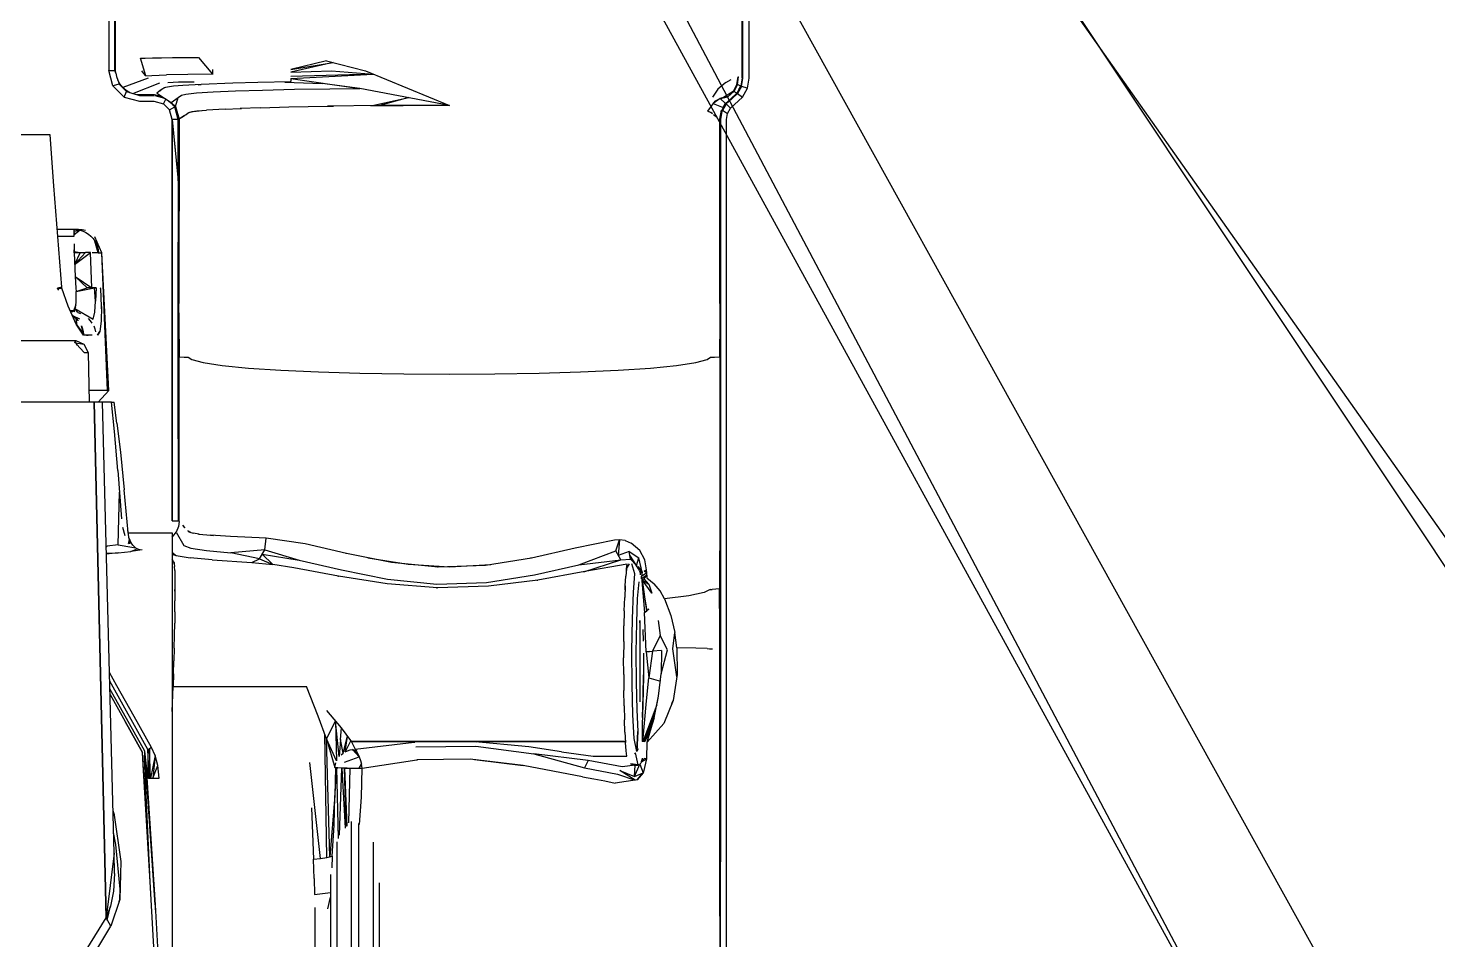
# Model space of a CAD drawing. Header units: millimetres. Extents: x -57554 to 16546, y 2142 to 98430.
# Drawn here: x -16483.4 to -16140.3, y 76619.6 to 76841.4 of the extents above; entities that cross this region are included whole.
import ezdxf

# ---------------------------------------------------------------- set-up
doc = ezdxf.new("R2010")
doc.units = ezdxf.units.MM
doc.layers.add('S-Z2-A_TEXTUAL_ANNOTATION', color=7, linetype='Continuous')

msp = doc.modelspace()

# ---------------------------------------------------------------- linework, layer by layer
at = {"color": 2, "linetype": 'Continuous'}
for p, q in [((-16463.79, 76878.4), (-16463.79, 76831.11)), ((-16462.28, 76831.11), (-16462.28, 76878.4)), ((-16462.11, 76831.2), (-16462.11, 76878.4)), ((-16309.63, 76829.26), (-16309.63, 76878.4)), ((-16309.46, 76829.2), (-16309.46, 76878.4)), ((-16307.95, 76829.2), (-16307.95, 76878.4)), ((-16456.03, 76834.04), (-16454.9, 76834.1)), ((-16454.77, 76829.75), (-16456.03, 76834.04)), ((-16454.9, 76834.1), (-16453.18, 76834.15)), ((-16453.18, 76834.15), (-16450.94, 76834.2)), ((-16450.94, 76834.2), (-16448.26, 76834.23)), ((-16448.26, 76834.23), (-16445.22, 76834.26)), ((-16445.22, 76834.26), (-16441.95, 76834.28)), ((-16441.95, 76834.28), (-16438.55, 76830.15)), ((-16410.81, 76833.44), (-16419.44, 76831.33)), ((-16409.18, 76833.02), (-16419.44, 76830.68)), ((-16419.44, 76831.33), (-16409.18, 76833.02)), ((-16410.81, 76833.44), (-16401.29, 76830.98)), ((-16462.79, 76827.36), (-16463.79, 76831.11)), ((-16463.79, 76831.11), (-16462.28, 76831.11)), ((-16462.06, 76830.4), (-16462.28, 76831.11)), ((-16462.05, 76830.41), (-16462.11, 76831.2)), ((-16462.05, 76830.41), (-16461.89, 76829.62)), ((-16461.89, 76829.62), (-16461.59, 76828.76)), ((-16461.09, 76827.86), (-16461.59, 76828.76)), ((-16461.5, 76828.6), (-16461.23, 76827.76)), ((-16461.19, 76828.02), (-16461.48, 76828.56)), ((-16454.18, 76829.23), (-16460.34, 76826.95)), ((-16455.29, 76830.34), (-16455.72, 76830.99)), ((-16454.77, 76829.75), (-16455.29, 76830.34)), ((-16454.77, 76829.75), (-16453.3, 76829.9)), ((-16453.3, 76829.9), (-16449.73, 76830.03)), ((-16444.57, 76830.12), (-16449.73, 76830.03)), ((-16443, 76828.26), (-16446.81, 76828.2)), ((-16438.55, 76830.15), (-16444.57, 76830.12)), ((-16438.55, 76831.33), (-16438.55, 76830.68)), ((-16438.55, 76830.15), (-16438.55, 76830.68)), ((-16438.55, 76830.68), (-16438.55, 76830.1)), ((-16438.55, 76830.1), (-16438.55, 76830.15)), ((-16419.44, 76828.29), (-16427.53, 76828.12)), ((-16420.94, 76828.25), (-16411.83, 76827.92)), ((-16419.44, 76830.68), (-16409.61, 76830.96)), ((-16419.44, 76829.14), (-16399.43, 76830.21)), ((-16399.43, 76830.21), (-16419.44, 76829.58)), ((-16419.44, 76829.14), (-16402.67, 76826.73)), ((-16419.44, 76829.14), (-16419.44, 76828.79)), ((-16419.44, 76828.79), (-16419.44, 76828.52)), ((-16419.44, 76828.36), (-16419.44, 76828.52)), ((-16409.61, 76830.96), (-16399.43, 76830.21)), ((-16401.29, 76830.98), (-16380.87, 76822.59)), ((-16313.59, 76828.18), (-16312.28, 76828.9)), ((-16310.94, 76827.65), (-16310.57, 76829.55)), ((-16310.65, 76829.54), (-16310.94, 76827.65)), ((-16310.78, 76827.66), (-16310.52, 76829.56)), ((-16310.61, 76829.38), (-16310.52, 76829.56)), ((-16310.57, 76829.55), (-16310.52, 76829.56)), ((-16309.63, 76829.26), (-16309.98, 76827.26)), ((-16309.86, 76827.11), (-16309.46, 76829.2)), ((-16309.82, 76827.19), (-16309.46, 76829.2)), ((-16308.36, 76826.76), (-16307.95, 76829.2)), ((-16461.23, 76827.76), (-16462.79, 76827.36)), ((-16462.79, 76827.36), (-16460.04, 76824.62)), ((-16460.43, 76826.97), (-16461.26, 76827.85)), ((-16459.45, 76826), (-16461.23, 76827.76)), ((-16460.35, 76826.96), (-16461.09, 76827.86)), ((-16460.34, 76826.95), (-16459.29, 76826.12)), ((-16460.04, 76824.62), (-16459.45, 76826)), ((-16459.54, 76826.1), (-16458.81, 76825.86)), ((-16459.45, 76826), (-16458.65, 76825.76)), ((-16459.29, 76826.12), (-16458.64, 76825.76)), ((-16458.64, 76825.76), (-16457.89, 76825.47)), ((-16457.89, 76825.47), (-16451.32, 76828.04)), ((-16457.89, 76825.47), (-16457.05, 76825.27)), ((-16457.07, 76825.26), (-16456.29, 76825.02)), ((-16457.05, 76825.27), (-16456.29, 76825.02)), ((-16457.05, 76825.27), (-16456.12, 76825.2)), ((-16456.29, 76825.02), (-16452.82, 76825.02)), ((-16456.12, 76825.2), (-16452.7, 76825.2)), ((-16452.82, 76825.02), (-16452.74, 76825.03)), ((-16452.7, 76825.2), (-16450.72, 76824.69)), ((-16452.58, 76825.02), (-16450.24, 76824.37)), ((-16451.68, 76825.9), (-16452.12, 76825.59)), ((-16452.12, 76825.59), (-16448.59, 76823.3)), ((-16451.32, 76826.15), (-16451.68, 76825.9)), ((-16451.04, 76826.35), (-16451.32, 76826.15)), ((-16451.32, 76826.15), (-16451.12, 76826.29)), ((-16451.12, 76826.29), (-16451.04, 76826.35)), ((-16450.64, 76826.62), (-16451.04, 76826.35)), ((-16450.39, 76826.79), (-16450.64, 76826.62)), ((-16449.94, 76826.97), (-16450.39, 76826.79)), ((-16450.29, 76826.83), (-16450.39, 76826.79)), ((-16449.94, 76826.97), (-16450.29, 76826.83)), ((-16448.07, 76827.24), (-16449.94, 76826.97)), ((-16448.98, 76827.11), (-16449.94, 76826.97)), ((-16446.81, 76828.2), (-16449.45, 76828.1)), ((-16448.07, 76827.24), (-16448.98, 76827.11)), ((-16445.72, 76827.43), (-16448.07, 76827.24)), ((-16446.88, 76824.53), (-16446.1, 76825.07)), ((-16446.1, 76825.07), (-16445.02, 76825.35)), ((-16441.33, 76827.67), (-16445.72, 76827.43)), ((-16445.02, 76825.35), (-16442.43, 76825.62)), ((-16442.43, 76825.62), (-16438.38, 76825.88)), ((-16441.99, 76827.63), (-16441.33, 76827.67)), ((-16433.56, 76827.96), (-16441.33, 76827.67)), ((-16438.38, 76825.88), (-16432.97, 76826.11)), ((-16427.53, 76828.12), (-16433.56, 76827.96)), ((-16432.97, 76826.11), (-16426.33, 76826.32)), ((-16426.33, 76826.32), (-16418.61, 76826.5)), ((-16418.61, 76826.5), (-16409.99, 76826.64)), ((-16402.67, 76826.73), (-16411.83, 76827.92)), ((-16409.99, 76826.64), (-16402.67, 76826.73)), ((-16380.87, 76822.59), (-16402.67, 76826.73)), ((-16315.54, 76826.52), (-16316.82, 76824.58)), ((-16313.59, 76828.18), (-16315.54, 76826.52)), ((-16314.4, 76827.47), (-16314.29, 76827.58)), ((-16311.8, 76825.96), (-16314.18, 76824.47)), ((-16313.12, 76824.63), (-16311.8, 76825.96)), ((-16313.09, 76824.63), (-16311.68, 76825.95)), ((-16312.34, 76824.25), (-16310.91, 76825.56)), ((-16312.34, 76824.25), (-16311.06, 76825.38)), ((-16312.17, 76824.15), (-16310.75, 76825.48)), ((-16310.94, 76827.65), (-16311.8, 76825.96)), ((-16310.78, 76827.66), (-16311.68, 76825.95)), ((-16310.91, 76825.56), (-16311.68, 76825.95)), ((-16311.06, 76825.38), (-16311, 76825.48)), ((-16309.98, 76827.26), (-16310.91, 76825.56)), ((-16310.84, 76825.4), (-16310.26, 76826.38)), ((-16309.98, 76827.26), (-16310.78, 76827.66)), ((-16309.82, 76827.19), (-16310.75, 76825.48)), ((-16310.75, 76825.48), (-16309.54, 76824.58)), ((-16310.42, 76826.45), (-16310.04, 76827.1)), ((-16310.04, 76827.1), (-16310.02, 76827.18)), ((-16308.36, 76826.76), (-16309.82, 76827.19)), ((-16309.54, 76824.58), (-16308.36, 76826.76)), ((-16460.04, 76824.62), (-16456.29, 76823.61)), ((-16456.29, 76823.61), (-16452.82, 76823.61)), ((-16452.82, 76823.61), (-16450.44, 76822.93)), ((-16450.44, 76822.93), (-16449.86, 76824.13)), ((-16449.01, 76821.5), (-16450.44, 76822.93)), ((-16449.29, 76823.76), (-16448.72, 76823.21)), ((-16449.01, 76821.5), (-16447.71, 76822.22)), ((-16448.32, 76819.12), (-16449.01, 76821.5)), ((-16447.71, 76822.22), (-16448.72, 76823.21)), ((-16448.59, 76823.3), (-16446.88, 76824.53)), ((-16448.14, 76822.64), (-16448.59, 76823.3)), ((-16448.59, 76823.3), (-16447.56, 76822.31)), ((-16446.87, 76819.12), (-16447.71, 76822.22)), ((-16447.65, 76822.11), (-16447.7, 76822.16)), ((-16446.87, 76819.12), (-16447.65, 76822.11)), ((-16447.31, 76821.43), (-16447.57, 76821.8)), ((-16447.56, 76822.31), (-16446.88, 76824.53)), ((-16447.56, 76822.31), (-16446.69, 76819.21)), ((-16442.34, 76821.23), (-16440, 76821.44)), ((-16435.42, 76821.7), (-16440, 76821.44)), ((-16435.42, 76821.7), (-16431.84, 76821.86)), ((-16426.87, 76822.03), (-16431.84, 76821.86)), ((-16431.84, 76821.86), (-16431.49, 76821.87)), ((-16426.87, 76822.03), (-16419.99, 76822.21)), ((-16419.99, 76822.21), (-16410.57, 76822.38)), ((-16397.82, 76822.53), (-16410.57, 76822.38)), ((-16410.57, 76822.37), (-16409.1, 76822.39)), ((-16400.04, 76822.5), (-16390.74, 76824.47)), ((-16400.01, 76822.49), (-16392.1, 76822.55)), ((-16390.74, 76824.47), (-16397.82, 76822.53)), ((-16380.87, 76822.59), (-16397.82, 76822.53)), ((-16316.24, 76823.61), (-16318.03, 76821.16)), ((-16315, 76824.24), (-16316.68, 76823.01)), ((-16316.68, 76823.01), (-16314.24, 76822.09)), ((-16316.24, 76823.61), (-16315, 76824.24)), ((-16316.24, 76823.61), (-16315.52, 76823.98)), ((-16315.52, 76823.98), (-16315, 76824.24)), ((-16315.04, 76819.23), (-16314.62, 76821.45)), ((-16315, 76824.24), (-16313.15, 76824.63)), ((-16314.18, 76824.47), (-16315, 76824.24)), ((-16313.68, 76823.04), (-16315, 76824.24)), ((-16314.86, 76819.14), (-16314.43, 76821.45)), ((-16314.23, 76822.09), (-16314.66, 76821.26)), ((-16313.51, 76822.98), (-16314.43, 76821.45)), ((-16314.43, 76821.45), (-16313.17, 76820.61)), ((-16314.24, 76822.09), (-16313.68, 76823.04)), ((-16313.34, 76823.32), (-16314.23, 76822.09)), ((-16313.15, 76824.63), (-16314.18, 76824.47)), ((-16313.88, 76822.36), (-16313.63, 76822.83)), ((-16313.74, 76822.94), (-16312.34, 76824.25)), ((-16313.68, 76823.04), (-16312.34, 76824.25)), ((-16313.63, 76822.83), (-16313.56, 76822.89)), ((-16313.51, 76822.98), (-16312.17, 76824.15)), ((-16312.46, 76821.91), (-16313.51, 76822.98)), ((-16313.17, 76820.61), (-16312.46, 76821.91)), ((-16313.09, 76824.63), (-16313.05, 76824.7)), ((-16312.46, 76821.91), (-16309.54, 76824.58)), ((-16448.32, 76721.53), (-16448.33, 76819.12)), ((-16448.33, 76819.12), (-16446.88, 76804.21)), ((-16446.87, 76819.12), (-16448.33, 76819.12)), ((-16448.33, 76819.11), (-16446.88, 76804.21)), ((-16448.33, 76819.1), (-16448.32, 76721.53)), ((-16446.88, 76804.21), (-16446.87, 76819.12)), ((-16446.88, 76804.21), (-16446.88, 76819.12)), ((-16446.69, 76819.21), (-16446.7, 76774.39)), ((-16446.08, 76819.63), (-16446.69, 76819.21)), ((-16446.08, 76819.63), (-16445.42, 76820.09)), ((-16445.61, 76819.96), (-16446.08, 76819.63)), ((-16445.61, 76819.96), (-16445.24, 76820.21)), ((-16445.42, 76820.09), (-16445.61, 76819.96)), ((-16445.42, 76820.09), (-16445.24, 76820.21)), ((-16445.24, 76820.21), (-16444.96, 76820.41)), ((-16445.24, 76820.21), (-16445.13, 76820.29)), ((-16445.13, 76820.29), (-16444.96, 76820.41)), ((-16444.96, 76820.41), (-16444.74, 76820.56)), ((-16444.96, 76820.41), (-16444.78, 76820.53)), ((-16444.78, 76820.53), (-16444.74, 76820.56)), ((-16444.74, 76820.56), (-16444.58, 76820.67)), ((-16444.58, 76820.67), (-16444.33, 76820.83)), ((-16444.58, 76820.67), (-16444.46, 76820.75)), ((-16444.46, 76820.75), (-16444.3, 76820.85)), ((-16444.3, 76820.85), (-16443.5, 76821.07)), ((-16444.3, 76820.85), (-16443.67, 76821.03)), ((-16443.67, 76821.03), (-16443.5, 76821.07)), ((-16443.5, 76821.07), (-16442.34, 76821.23)), ((-16443.5, 76821.07), (-16443.23, 76821.11)), ((-16443.23, 76821.1), (-16441.08, 76821.34)), ((-16443.23, 76821.11), (-16442.34, 76821.23)), ((-16318.03, 76821.16), (-16317.3, 76820.94)), ((-16318, 76821.15), (-16317.3, 76820.94)), ((-16317.3, 76820.94), (-16316.88, 76820.61)), ((-16317.27, 76820.92), (-16316.96, 76820.67)), ((-16316.96, 76820.67), (-16316.88, 76820.61)), ((-16316.57, 76820.37), (-16316.32, 76820.18)), ((-16316.57, 76820.37), (-16316.18, 76820.08)), ((-16316.32, 76820.18), (-16316.18, 76820.08)), ((-16316.18, 76820.08), (-16315.68, 76819.7)), ((-16315.04, 76774.39), (-16315.04, 76819.23)), ((-16314.56, 76821.09), (-16314.86, 76819.14)), ((-16314.86, 76819.14), (-16314.86, 76804.22)), ((-16314.56, 76821.09), (-16314.46, 76821.28)), ((-16314.5, 76821.07), (-16314.56, 76821.09)), ((-16313.41, 76819.14), (-16313.17, 76820.61)), ((-16313.41, 76534.92), (-16313.41, 76819.14)), ((-16478.07, 76815.4), (-16834.67, 76815.4)), ((-16477.12, 76803.02), (-16478.07, 76815.4)), ((-16476.17, 76790.67), (-16477.12, 76803.02)), ((-16446.88, 76804.21), (-16446.88, 76789.3)), ((-16314.86, 76804.22), (-16314.86, 76789.31)), ((-16471.47, 76792.4), (-16476.3, 76792.4)), ((-16476.18, 76790.75), (-16472.23, 76790.75)), ((-16475.23, 76778.33), (-16476.17, 76790.67)), ((-16472.23, 76792.4), (-16471.48, 76792.35)), ((-16471.13, 76792.37), (-16472.23, 76792.4)), ((-16472.23, 76791.97), (-16470.74, 76792.21)), ((-16470.74, 76792.21), (-16472.23, 76791.11)), ((-16472.23, 76791.97), (-16472.23, 76792.21)), ((-16472.23, 76791.65), (-16472.23, 76791.97)), ((-16472.23, 76791.65), (-16472.23, 76791.24)), ((-16472.23, 76791.24), (-16472.23, 76791.65)), ((-16472.23, 76790.75), (-16472.23, 76791.24)), ((-16472.23, 76791.11), (-16472.23, 76791.24)), ((-16472.23, 76790.75), (-16472.23, 76791.11)), ((-16471.91, 76792.4), (-16471.13, 76792.37)), ((-16471.48, 76792.35), (-16470.74, 76792.21)), ((-16471.13, 76792.37), (-16470.02, 76791.97)), ((-16470.48, 76792.31), (-16471.13, 76792.37)), ((-16470.23, 76792.29), (-16471.13, 76792.37)), ((-16470.74, 76792.21), (-16470.02, 76791.97)), ((-16470.23, 76792.29), (-16470.48, 76792.31)), ((-16469.49, 76792.11), (-16470.23, 76792.29)), ((-16470.02, 76791.97), (-16469.34, 76791.65)), ((-16469.34, 76791.65), (-16468.7, 76791.24)), ((-16468.7, 76791.24), (-16468.12, 76790.75)), ((-16467.61, 76790.2), (-16468.12, 76790.75)), ((-16468.12, 76790.75), (-16468.02, 76790.64)), ((-16468.02, 76790.64), (-16467.61, 76790.2)), ((-16465.44, 76786.71), (-16467.2, 76790.64)), ((-16472.23, 76788.91), (-16472.23, 76788.2)), ((-16472.23, 76788.2), (-16472.23, 76787.47)), ((-16472.23, 76786.71), (-16472.23, 76787.47)), ((-16472.23, 76787.47), (-16472.23, 76787.02)), ((-16467.61, 76790.2), (-16467.17, 76789.58)), ((-16466.39, 76786.75), (-16467.17, 76789.58)), ((-16467.17, 76789.58), (-16466.81, 76788.91)), ((-16466.81, 76788.91), (-16466.39, 76786.75)), ((-16466.81, 76788.91), (-16466.54, 76788.2)), ((-16466.54, 76788.2), (-16466.36, 76787.47)), ((-16466.36, 76787.47), (-16466.27, 76786.71)), ((-16446.87, 76770.03), (-16446.88, 76789.3)), ((-16314.86, 76789.31), (-16314.86, 76774.39)), ((-16472.23, 76786.71), (-16472.23, 76787.02)), ((-16472.23, 76787.02), (-16470.78, 76786.77)), ((-16472.23, 76786.71), (-16470.78, 76786.77)), ((-16472.23, 76786.71), (-16471.96, 76780.96)), ((-16472.1, 76783.84), (-16468.21, 76786.82)), ((-16472.1, 76783.84), (-16469.41, 76786.81)), ((-16470.78, 76786.77), (-16472.1, 76783.84)), ((-16470.78, 76786.77), (-16469.41, 76786.81)), ((-16468.21, 76786.82), (-16469.41, 76786.81)), ((-16467.92, 76778.18), (-16468.21, 76786.82)), ((-16467.84, 76786.82), (-16467.7, 76786.82)), ((-16467.7, 76786.82), (-16467.26, 76786.81)), ((-16467.26, 76786.81), (-16466.89, 76786.79)), ((-16466.89, 76786.79), (-16466.59, 76786.77)), ((-16466.59, 76786.77), (-16466.39, 76786.75)), ((-16466.39, 76786.75), (-16466.27, 76786.71)), ((-16466.27, 76786.71), (-16465.47, 76786.71)), ((-16466.26, 76786.71), (-16465.44, 76786.71)), ((-16464.13, 76753.19), (-16465.44, 76786.71)), ((-16463.78, 76753.19), (-16465.44, 76786.71)), ((-16469.01, 76778.18), (-16471.96, 76780.96)), ((-16471.96, 76780.96), (-16471.82, 76778.08)), ((-16471.96, 76780.96), (-16467.92, 76778.18)), ((-16475.23, 76778.33), (-16476.23, 76778.08)), ((-16476.15, 76777.86), (-16476.23, 76778.08)), ((-16476.23, 76778.08), (-16475.21, 76778.08)), ((-16475.91, 76777.66), (-16476.23, 76778.08)), ((-16475.21, 76778.08), (-16475.23, 76778.33)), ((-16473.66, 76773.75), (-16475.21, 76778.08)), ((-16471.82, 76778.08), (-16471.76, 76777.33)), ((-16471.76, 76777.33), (-16469.01, 76778.18)), ((-16471.76, 76777.33), (-16467.25, 76778.18)), ((-16471.72, 76776.6), (-16471.76, 76777.33)), ((-16466.85, 76778.18), (-16469.01, 76778.18)), ((-16467.25, 76778.18), (-16466.85, 76778.18)), ((-16467.05, 76774.94), (-16467.25, 76778.18)), ((-16466.85, 76778.18), (-16467.05, 76774.94)), ((-16465.7, 76778), (-16465.86, 76778.08)), ((-16465.86, 76778.08), (-16465.8, 76778.05)), ((-16465.8, 76778.05), (-16465.7, 76778)), ((-16465.57, 76773.68), (-16465.7, 76778)), ((-16471.75, 76769.36), (-16473.66, 76773.75)), ((-16471.81, 76774.05), (-16472.36, 76772.6)), ((-16471.9, 76773.6), (-16472.02, 76773.18)), ((-16471.9, 76773.6), (-16471.81, 76774.05)), ((-16471.9, 76773.6), (-16471.82, 76774.02)), ((-16471.82, 76774.02), (-16471.81, 76774.08)), ((-16471.81, 76774.08), (-16471.75, 76774.64)), ((-16471.75, 76774.64), (-16471.7, 76775.91)), ((-16471.75, 76774.64), (-16471.71, 76775.25)), ((-16471.7, 76775.91), (-16471.72, 76776.6)), ((-16471.71, 76775.25), (-16471.7, 76775.91)), ((-16467.17, 76772.24), (-16467.05, 76774.94)), ((-16465.57, 76773.68), (-16465.65, 76770.06)), ((-16465.59, 76773.07), (-16465.57, 76773.68)), ((-16465.58, 76773.53), (-16465.58, 76773.69)), ((-16446.69, 76770.03), (-16446.7, 76774.39)), ((-16315.04, 76774.39), (-16315.04, 76770.03)), ((-16314.86, 76774.39), (-16314.87, 76770.03)), ((-16472.36, 76772.6), (-16473.18, 76772.64)), ((-16473.11, 76772.48), (-16472.58, 76772.45)), ((-16473.08, 76772.4), (-16472.83, 76772.4)), ((-16472.83, 76772.4), (-16472.58, 76772.45)), ((-16472.3, 76771.24), (-16472.82, 76771.81)), ((-16472.58, 76772.45), (-16472.36, 76772.6)), ((-16472.47, 76771.42), (-16470.89, 76770.64)), ((-16472.3, 76771.24), (-16472.42, 76770.93)), ((-16471.73, 76770.75), (-16472.42, 76770.93)), ((-16472.36, 76772.6), (-16472.02, 76773.18)), ((-16472.02, 76773.18), (-16472.36, 76772.6)), ((-16472.17, 76772.85), (-16472.36, 76772.6)), ((-16472.36, 76772.6), (-16472.09, 76772.35)), ((-16472.19, 76771.14), (-16472.3, 76771.24)), ((-16472.3, 76771.24), (-16471.73, 76770.75)), ((-16472.19, 76771.14), (-16471.73, 76770.75)), ((-16472.02, 76773.18), (-16472.17, 76772.85)), ((-16472.09, 76772.35), (-16472.02, 76773.18)), ((-16471.35, 76772.21), (-16472.02, 76773.18)), ((-16472.02, 76773.18), (-16467.57, 76770.56)), ((-16471.73, 76770.75), (-16471.23, 76770.2)), ((-16471.51, 76769.04), (-16471.73, 76770.75)), ((-16471.73, 76770.75), (-16471.63, 76770.64)), ((-16471.63, 76770.64), (-16471.23, 76770.2)), ((-16471.35, 76772.21), (-16470.64, 76771.97)), ((-16468.65, 76770.64), (-16468.76, 76770.75)), ((-16468.25, 76770.2), (-16468.76, 76770.75)), ((-16468.25, 76770.2), (-16468.65, 76770.64)), ((-16467.81, 76769.58), (-16468.25, 76770.2)), ((-16467.81, 76769.58), (-16468.25, 76770.19)), ((-16467.57, 76770.56), (-16467.17, 76772.24)), ((-16465.65, 76770.06), (-16465.96, 76767.6)), ((-16446.87, 76765.71), (-16446.87, 76770.03)), ((-16446.69, 76765.7), (-16446.69, 76770.03)), ((-16315.04, 76770.03), (-16315.05, 76765.7)), ((-16314.87, 76770.03), (-16314.87, 76765.71)), ((-16469.93, 76766.71), (-16471.75, 76769.36)), ((-16471.75, 76769.36), (-16469.93, 76766.95)), ((-16470.01, 76767.06), (-16470.45, 76768.91)), ((-16470.45, 76768.91), (-16470.19, 76768.2)), ((-16470.19, 76768.2), (-16470.01, 76767.47)), ((-16470.01, 76767.47), (-16469.96, 76766.99)), ((-16469.93, 76766.71), (-16469.94, 76766.86)), ((-16469.93, 76766.95), (-16469.93, 76766.71)), ((-16467.8, 76766.71), (-16469.93, 76766.71)), ((-16469.2, 76766.71), (-16468.8, 76766.71)), ((-16467.46, 76768.91), (-16467.19, 76768.2)), ((-16467.19, 76768.2), (-16467.01, 76767.47)), ((-16466.55, 76766.71), (-16465.96, 76767.6)), ((-16466.23, 76767.2), (-16466.55, 76766.71)), ((-16465.96, 76767.6), (-16466.23, 76767.2)), ((-16486.36, 76765.4), (-16471.82, 76765.4)), ((-16472.19, 76765.01), (-16471.92, 76764.8)), ((-16471.92, 76764.8), (-16472.03, 76765.4)), ((-16472, 76765.4), (-16471.92, 76764.8)), ((-16471.92, 76764.8), (-16469.89, 76764.52)), ((-16471.82, 76765.4), (-16469.89, 76764.52)), ((-16471.44, 76764.26), (-16471.66, 76764.54)), ((-16471.44, 76764.26), (-16471.65, 76764.52)), ((-16471.65, 76764.52), (-16469.78, 76762.47)), ((-16469.89, 76764.52), (-16468.82, 76762.47)), ((-16446.87, 76761.43), (-16446.87, 76765.71)), ((-16446.69, 76765.7), (-16446.69, 76761.44)), ((-16315.05, 76761.44), (-16315.05, 76765.7)), ((-16314.87, 76765.71), (-16314.87, 76761.43)), ((-16469.78, 76762.47), (-16469.08, 76762.47)), ((-16469.08, 76762.47), (-16468.82, 76762.47)), ((-16469.05, 76762.47), (-16468.82, 76762.47)), ((-16468.82, 76762.47), (-16468.56, 76750.4)), ((-16446.86, 76748.06), (-16446.87, 76761.43)), ((-16446.69, 76761.44), (-16445.4, 76761.35)), ((-16446.68, 76748.06), (-16446.69, 76761.44)), ((-16445.4, 76761.35), (-16444.75, 76761.3)), ((-16444.75, 76761.3), (-16444.44, 76761.3)), ((-16444.44, 76761.3), (-16443.58, 76760.77)), ((-16443.58, 76760.77), (-16440.8, 76760)), ((-16440.8, 76760), (-16436.16, 76759.31)), ((-16325.58, 76759.31), (-16320.94, 76760)), ((-16320.94, 76760), (-16318.16, 76760.77)), ((-16318.16, 76760.77), (-16317.3, 76761.3)), ((-16317.3, 76761.3), (-16316.99, 76761.3)), ((-16316.99, 76761.3), (-16316.34, 76761.35)), ((-16316.99, 76761.3), (-16316.34, 76761.35)), ((-16316.34, 76761.35), (-16315.05, 76761.44)), ((-16315.05, 76761.44), (-16315.06, 76742.44)), ((-16314.87, 76761.43), (-16314.89, 76742.43)), ((-16436.16, 76759.31), (-16429.78, 76758.68)), ((-16429.78, 76758.68), (-16421.9, 76758.15)), ((-16421.9, 76758.15), (-16412.77, 76757.73)), ((-16412.77, 76757.73), (-16402.68, 76757.42)), ((-16402.68, 76757.42), (-16391.94, 76757.24)), ((-16391.94, 76757.24), (-16380.87, 76757.18)), ((-16380.87, 76757.18), (-16369.8, 76757.24)), ((-16369.8, 76757.24), (-16359.06, 76757.42)), ((-16359.06, 76757.42), (-16348.97, 76757.73)), ((-16348.97, 76757.73), (-16339.84, 76758.15)), ((-16339.84, 76758.15), (-16331.96, 76758.68)), ((-16331.96, 76758.68), (-16325.58, 76759.31)), ((-16464.13, 76753.19), (-16468.62, 76753.19)), ((-16466.38, 76750.4), (-16463.78, 76753.19)), ((-16464.13, 76753.19), (-16463.78, 76753.19)), ((-16463.16, 76750.4), (-16547.99, 76750.4)), ((-16464.46, 76624.89), (-16467.38, 76750.4)), ((-16467.38, 76750.4), (-16464.46, 76624.89)), ((-16462.47, 76640.64), (-16465.34, 76750.4)), ((-16462.37, 76743.22), (-16463.16, 76750.4)), ((-16462.37, 76743.22), (-16463.15, 76750.4)), ((-16463.15, 76750.4), (-16462.63, 76750.4)), ((-16462.63, 76750.4), (-16462.48, 76750.4)), ((-16461.81, 76745.3), (-16462.48, 76750.4)), ((-16446.85, 76734.76), (-16446.86, 76748.06)), ((-16446.67, 76734.76), (-16446.68, 76748.06)), ((-16461.56, 76733.77), (-16462.37, 76743.22)), ((-16461.81, 76745.3), (-16460.94, 76738.22)), ((-16315.06, 76742.44), (-16315.08, 76723.62)), ((-16314.89, 76742.43), (-16314.9, 76723.62)), ((-16460.94, 76738.22), (-16460, 76729.04)), ((-16461.56, 76733.77), (-16460.69, 76721.95)), ((-16446.83, 76721.53), (-16446.85, 76734.76)), ((-16446.66, 76721.53), (-16446.67, 76734.76)), ((-16459.05, 76718.63), (-16460, 76729.04)), ((-16461.53, 76715.63), (-16461.17, 76728.51)), ((-16315.08, 76723.62), (-16315.1, 76704.99)), ((-16314.9, 76723.62), (-16314.93, 76704.98)), ((-16460.44, 76719.98), (-16459.89, 76717.96)), ((-16458.82, 76717.16), (-16459.15, 76719.21)), ((-16459.05, 76718.62), (-16448.37, 76718.61)), ((-16448.37, 76718.61), (-16448.37, 76556.76)), ((-16448.32, 76721.53), (-16446.83, 76721.53)), ((-16447.9, 76718.13), (-16447.37, 76718.76)), ((-16446.8, 76720.14), (-16447.37, 76718.76)), ((-16447.37, 76718.76), (-16445.52, 76715.49)), ((-16446.65, 76721.35), (-16446.8, 76720.14)), ((-16446.66, 76721.47), (-16446.66, 76721.53)), ((-16446.66, 76721.41), (-16446.66, 76721.47)), ((-16446.65, 76721.35), (-16446.66, 76721.41)), ((-16445.24, 76719.8), (-16445.79, 76720.41)), ((-16445.22, 76719.79), (-16445.79, 76720.41)), ((-16444.51, 76719.03), (-16444.57, 76719.09)), ((-16444.32, 76718.82), (-16444.57, 76719.09)), ((-16444.51, 76719.03), (-16444.31, 76718.81)), ((-16443.81, 76718.65), (-16444.51, 76719.03)), ((-16444.31, 76718.81), (-16443.81, 76718.65)), ((-16444.31, 76718.81), (-16443.25, 76718.48)), ((-16443.81, 76718.65), (-16443.25, 76718.48)), ((-16441.78, 76718.26), (-16443.25, 76718.48)), ((-16464.43, 76715.2), (-16464.19, 76715.32)), ((-16461.48, 76715.64), (-16464.19, 76715.32)), ((-16461.48, 76715.64), (-16458.14, 76715.12)), ((-16459.01, 76715.95), (-16458.75, 76716.97)), ((-16458.63, 76716.63), (-16459.01, 76715.95)), ((-16459.01, 76715.95), (-16458.67, 76716.09)), ((-16458.15, 76715.84), (-16458.87, 76717.46)), ((-16458.63, 76716.63), (-16458.82, 76717.16)), ((-16458.75, 76716.97), (-16458.82, 76717.16)), ((-16458.75, 76716.97), (-16458.63, 76716.63)), ((-16458.67, 76716.09), (-16458.63, 76716.63)), ((-16458.4, 76716.14), (-16458.63, 76716.63)), ((-16458.63, 76716.63), (-16458.46, 76716.15)), ((-16457.27, 76714.95), (-16458.46, 76716.15)), ((-16458.28, 76715.97), (-16458.4, 76716.14)), ((-16457.92, 76715.6), (-16458.3, 76716.18)), ((-16457.92, 76715.6), (-16458.3, 76716.17)), ((-16458.11, 76715.8), (-16458.18, 76715.9)), ((-16458.14, 76715.12), (-16457.27, 76714.95)), ((-16448.37, 76717.56), (-16447.9, 76718.13)), ((-16445.52, 76715.49), (-16443.84, 76714.87)), ((-16441.95, 76718.29), (-16441.78, 76718.26)), ((-16441.78, 76718.26), (-16439.03, 76717.99)), ((-16439.03, 76717.99), (-16438.29, 76717.94)), ((-16434.14, 76717.67), (-16439.03, 76717.99)), ((-16425.51, 76717.29), (-16434.14, 76717.67)), ((-16425.78, 76714.47), (-16425.51, 76717.29)), ((-16416.01, 76715.87), (-16425.51, 76717.29)), ((-16405.95, 76713.53), (-16416.01, 76715.87)), ((-16340.71, 76716.83), (-16350.25, 76714.84)), ((-16339.44, 76716.9), (-16340.71, 76716.83)), ((-16340.34, 76714.19), (-16339.44, 76716.9)), ((-16339.44, 76716.9), (-16339.77, 76713.1)), ((-16338.08, 76716.69), (-16339.44, 76716.9)), ((-16338.08, 76716.69), (-16336.67, 76716.1)), ((-16334.55, 76714.26), (-16336.67, 76716.1)), ((-16464.39, 76713.62), (-16461.46, 76713.71)), ((-16461.46, 76713.71), (-16464.38, 76713.4)), ((-16461.46, 76713.71), (-16458.41, 76714.07)), ((-16458.41, 76714.07), (-16457.04, 76714.61)), ((-16455.62, 76714.43), (-16458.41, 76714.07)), ((-16457.27, 76714.95), (-16456.79, 76714.7)), ((-16456.79, 76714.7), (-16456.24, 76714.52)), ((-16448.37, 76713.85), (-16447.45, 76713.09)), ((-16447.45, 76713.09), (-16448.37, 76713.3)), ((-16448.37, 76713.3), (-16446.88, 76712.95)), ((-16448.22, 76711.92), (-16448.37, 76712.19)), ((-16448.06, 76711.64), (-16448.22, 76711.92)), ((-16447.89, 76711.36), (-16448.06, 76711.64)), ((-16447.45, 76713.09), (-16446.88, 76712.95)), ((-16446.88, 76712.95), (-16443.97, 76712.52)), ((-16438.64, 76711.99), (-16443.97, 76712.52)), ((-16443.84, 76714.87), (-16439.99, 76714.27)), ((-16439.99, 76714.27), (-16434.08, 76713.72)), ((-16438.64, 76711.99), (-16428.98, 76711.36)), ((-16425.78, 76714.47), (-16434.08, 76713.72)), ((-16427.08, 76712.26), (-16434.08, 76713.72)), ((-16428.98, 76711.36), (-16427.08, 76712.26)), ((-16427.08, 76712.26), (-16425.78, 76714.47)), ((-16427.08, 76712.26), (-16423.86, 76710.88)), ((-16423.86, 76710.88), (-16426.43, 76713.37)), ((-16426.43, 76713.37), (-16417.42, 76711.93)), ((-16425.78, 76714.47), (-16417.42, 76711.93)), ((-16417.42, 76711.93), (-16407.18, 76709.56)), ((-16405.95, 76713.53), (-16406.12, 76713.57)), ((-16394.95, 76711.34), (-16405.95, 76713.53)), ((-16400.77, 76712.5), (-16390.92, 76710.94)), ((-16360.93, 76712.41), (-16372.08, 76710.64)), ((-16360.93, 76712.41), (-16361.1, 76712.38)), ((-16350.25, 76714.84), (-16360.93, 76712.41)), ((-16349.37, 76710.78), (-16340.34, 76714.19)), ((-16349.37, 76710.78), (-16339.19, 76712.01)), ((-16348.13, 76709.12), (-16339.19, 76712.01)), ((-16339.19, 76712.01), (-16340.34, 76714.19)), ((-16337.12, 76714.04), (-16339.77, 76713.1)), ((-16339.19, 76712.01), (-16336.83, 76712.19)), ((-16336.83, 76712.19), (-16337.12, 76714.04)), ((-16337.12, 76714.04), (-16334.76, 76712.48)), ((-16335.32, 76710.65), (-16336.98, 76713.12)), ((-16336.83, 76712.19), (-16335.32, 76710.65)), ((-16335.32, 76710.65), (-16334.76, 76712.48)), ((-16333.94, 76708.98), (-16334.76, 76712.48)), ((-16333.31, 76712.04), (-16334.55, 76714.26)), ((-16332.87, 76709.54), (-16333.31, 76712.04)), ((-16447.85, 76711.03), (-16447.89, 76711.36)), ((-16447.89, 76711.36), (-16447.83, 76711.03)), ((-16447.83, 76711.03), (-16447.77, 76710.35)), ((-16447.74, 76709.43), (-16447.77, 76710.35)), ((-16447.74, 76709.43), (-16447.73, 76709.32)), ((-16447.73, 76709.32), (-16447.7, 76707.97)), ((-16428.98, 76711.36), (-16423.86, 76710.88)), ((-16418.73, 76710.06), (-16423.86, 76710.88)), ((-16407.88, 76708.04), (-16418.73, 76710.06)), ((-16407.18, 76709.56), (-16395.91, 76707.31)), ((-16383.58, 76710.22), (-16394.95, 76711.34)), ((-16390.92, 76710.94), (-16380.88, 76710.32)), ((-16383.58, 76710.22), (-16383.79, 76710.24)), ((-16372.08, 76710.64), (-16383.58, 76710.22)), ((-16380.88, 76710.32), (-16370.81, 76710.84)), ((-16371.84, 76706.52), (-16360.17, 76708.34)), ((-16360.17, 76708.34), (-16349.37, 76710.78)), ((-16347.88, 76709.16), (-16359.39, 76707.08)), ((-16337.59, 76710.92), (-16347.88, 76709.16)), ((-16337.77, 76709.79), (-16337.93, 76708.04)), ((-16337.81, 76709.39), (-16337.77, 76709.79)), ((-16337.77, 76709.79), (-16337.05, 76711.05)), ((-16337.77, 76709.79), (-16337.59, 76710.92)), ((-16335.72, 76708.63), (-16336.47, 76711.06)), ((-16336.08, 76704.16), (-16335.72, 76708.63)), ((-16335.45, 76710.61), (-16335.31, 76710.46)), ((-16335.1, 76710.24), (-16335.45, 76710.61)), ((-16334.82, 76709.82), (-16335.32, 76710.65)), ((-16335.31, 76710.46), (-16335.1, 76710.24)), ((-16334.58, 76709.98), (-16334.91, 76710.33)), ((-16334.72, 76710.13), (-16334.91, 76710.33)), ((-16334.61, 76709.36), (-16334.82, 76709.82)), ((-16334.72, 76710.13), (-16334.58, 76709.98)), ((-16334.61, 76709.36), (-16334.48, 76708.87)), ((-16334.12, 76708.68), (-16334.58, 76709.98)), ((-16334.58, 76709.98), (-16333.94, 76708.98)), ((-16334.58, 76709.98), (-16334.34, 76709.58)), ((-16334.48, 76708.87), (-16334.44, 76708.37)), ((-16334.34, 76709.58), (-16333.94, 76708.98)), ((-16334.18, 76709.14), (-16334.34, 76709.58)), ((-16333.94, 76708.98), (-16334.11, 76708.05)), ((-16334.11, 76708.05), (-16332.86, 76708.91)), ((-16332.85, 76708.28), (-16334.1, 76707.42)), ((-16332.87, 76709.54), (-16333.51, 76709.28)), ((-16333.51, 76709.28), (-16332.92, 76709.52)), ((-16333.51, 76709.28), (-16332.86, 76708.91)), ((-16333.49, 76707.39), (-16332.85, 76708.28)), ((-16332.92, 76709.52), (-16332.87, 76709.54)), ((-16332.86, 76708.91), (-16332.87, 76709.54)), ((-16332.85, 76708.28), (-16332.86, 76708.91)), ((-16332.85, 76708.28), (-16332.84, 76707.66)), ((-16447.7, 76707.97), (-16447.68, 76706.31)), ((-16447.68, 76706.31), (-16447.68, 76704.78)), ((-16447.68, 76704.36), (-16447.68, 76704.78)), ((-16447.68, 76704.78), (-16447.68, 76704.36)), ((-16408.06, 76708.07), (-16407.88, 76708.04)), ((-16396.02, 76706.16), (-16407.88, 76708.04)), ((-16383.78, 76705.21), (-16396.02, 76706.16)), ((-16395.91, 76707.31), (-16383.96, 76706.12)), ((-16384.01, 76705.23), (-16383.78, 76705.21)), ((-16383.96, 76706.12), (-16371.84, 76706.52)), ((-16371.4, 76705.57), (-16383.78, 76705.21)), ((-16359.39, 76707.08), (-16371.4, 76705.57)), ((-16359.58, 76707.05), (-16359.39, 76707.08)), ((-16338.08, 76705.71), (-16338.21, 76702.87)), ((-16338.13, 76704.75), (-16338.08, 76705.71)), ((-16338.08, 76705.71), (-16337.93, 76708.04)), ((-16334.81, 76706.69), (-16335.14, 76702.62)), ((-16334.1, 76707.42), (-16334.11, 76708.05)), ((-16334.1, 76707.42), (-16333.91, 76707.1)), ((-16334.09, 76706.8), (-16333.91, 76707.1)), ((-16334.09, 76706.8), (-16334.01, 76706.94)), ((-16333.91, 76707.1), (-16334.01, 76706.94)), ((-16334.01, 76706.94), (-16333.38, 76699.16)), ((-16334.01, 76706.94), (-16332.84, 76699.62)), ((-16333.49, 76707.39), (-16333.91, 76707.1)), ((-16332.84, 76699.62), (-16333.91, 76707.1)), ((-16331.64, 76703.91), (-16333.91, 76707.1)), ((-16333.91, 76707.1), (-16332.36, 76706.06)), ((-16332.36, 76706.06), (-16333.49, 76707.39)), ((-16332.84, 76707.66), (-16331.04, 76706.2)), ((-16332.36, 76706.06), (-16331.64, 76703.91)), ((-16329.61, 76704.48), (-16331.04, 76706.2)), ((-16317.38, 76704.79), (-16318.84, 76704.07)), ((-16317.38, 76704.79), (-16316.93, 76704.82)), ((-16317.38, 76704.79), (-16317.33, 76704.8)), ((-16317.33, 76704.8), (-16316.93, 76704.82)), ((-16315.1, 76704.99), (-16316.93, 76704.82)), ((-16315.11, 76700.16), (-16315.1, 76704.99)), ((-16314.93, 76704.98), (-16314.93, 76700.17)), ((-16447.7, 76699.39), (-16447.68, 76702)), ((-16447.68, 76704.36), (-16447.68, 76702)), ((-16338.32, 76699.59), (-16338.21, 76702.87)), ((-16336.33, 76697.62), (-16336.08, 76704.16)), ((-16335.14, 76702.62), (-16335.36, 76696.68)), ((-16328.53, 76702.55), (-16329.61, 76704.48)), ((-16322.61, 76703.27), (-16328.53, 76702.55)), ((-16328.53, 76702.55), (-16326.97, 76698.43)), ((-16318.84, 76704.07), (-16322.61, 76703.27)), ((-16447.7, 76699.39), (-16447.74, 76696.58)), ((-16338.32, 76699.59), (-16338.4, 76695.98)), ((-16333.38, 76699.16), (-16332.3, 76700.07)), ((-16333.38, 76699.16), (-16332.84, 76699.62)), ((-16332.98, 76689.61), (-16333.38, 76699.16)), ((-16332.84, 76699.62), (-16332.3, 76700.07)), ((-16326.97, 76698.43), (-16326.05, 76694.33)), ((-16315.11, 76700.16), (-16315.11, 76695.26)), ((-16314.93, 76700.17), (-16314.93, 76695.29)), ((-16447.79, 76693.61), (-16447.74, 76696.58)), ((-16338.45, 76692.12), (-16338.4, 76695.98)), ((-16336.45, 76689.81), (-16336.33, 76697.62)), ((-16335.36, 76696.68), (-16335.47, 76689.58)), ((-16334.57, 76697.28), (-16334.57, 76696.97)), ((-16334.57, 76696.66), (-16334.57, 76697.28)), ((-16334.57, 76696.97), (-16334.57, 76696.66)), ((-16334.57, 76696.66), (-16334.57, 76695.81)), ((-16334.57, 76695.81), (-16334.57, 76677.5)), ((-16333.66, 76692.19), (-16333.72, 76695.1)), ((-16330.04, 76697.26), (-16329.56, 76693.64)), ((-16315.11, 76695.26), (-16315.11, 76690.32)), ((-16314.93, 76695.29), (-16314.93, 76690.32)), ((-16447.85, 76690.53), (-16447.79, 76693.61)), ((-16338.45, 76692.12), (-16338.47, 76688.13)), ((-16334.57, 76692.12), (-16334.57, 76691.36)), ((-16334.57, 76691.36), (-16334.57, 76690.61)), ((-16329.56, 76693.64), (-16331.42, 76689.82)), ((-16327.77, 76690.12), (-16329.56, 76693.64)), ((-16326.49, 76690.36), (-16326.05, 76694.33)), ((-16325.54, 76690.6), (-16326.05, 76694.33)), ((-16447.85, 76690.53), (-16447.92, 76687.4)), ((-16338.46, 76684.13), (-16338.47, 76688.13)), ((-16336.42, 76681.7), (-16336.45, 76689.81)), ((-16335.47, 76689.58), (-16335.44, 76682.22)), ((-16333.62, 76689.34), (-16333.64, 76683.6)), ((-16332.98, 76689.61), (-16332.2, 76689.72)), ((-16332.19, 76689.72), (-16332.98, 76689.61)), ((-16332.98, 76689.61), (-16332.33, 76683.34)), ((-16331.42, 76689.82), (-16332.33, 76683.34)), ((-16332.2, 76689.72), (-16331.42, 76689.82)), ((-16332.19, 76689.72), (-16331.42, 76689.82)), ((-16329.26, 76689.93), (-16331.42, 76689.82)), ((-16329.33, 76684.26), (-16327.77, 76690.12)), ((-16329.26, 76689.93), (-16329.33, 76684.26)), ((-16325.5, 76683.58), (-16326.49, 76690.36)), ((-16320.92, 76690.51), (-16325.54, 76690.6)), ((-16325.54, 76690.6), (-16325.42, 76684.08)), ((-16318.17, 76690.41), (-16320.92, 76690.51)), ((-16318.17, 76690.41), (-16317.29, 76690.35)), ((-16318.17, 76690.41), (-16317.58, 76690.37)), ((-16317.58, 76690.37), (-16317.28, 76690.35)), ((-16317.28, 76690.35), (-16316.85, 76690.34)), ((-16317.28, 76690.35), (-16316.97, 76690.34)), ((-16316.97, 76690.34), (-16316.85, 76690.34)), ((-16315.11, 76690.32), (-16315.1, 76638.53)), ((-16314.93, 76690.32), (-16314.93, 76638.52)), ((-16461.8, 76681.35), (-16463.62, 76684.59)), ((-16448.01, 76684.26), (-16448.1, 76681.18)), ((-16448.01, 76684.26), (-16447.92, 76687.4)), ((-16334.57, 76684.18), (-16334.57, 76683.43)), ((-16329.98, 76678.86), (-16329.33, 76684.26)), ((-16454.24, 76665.84), (-16463.56, 76682.48)), ((-16457.6, 76673.87), (-16461.8, 76681.35)), ((-16448.19, 76679.15), (-16448.1, 76681.18)), ((-16448.1, 76681.18), (-16415.63, 76681.18)), ((-16412.81, 76673.94), (-16415.63, 76681.18)), ((-16338.46, 76684.13), (-16338.42, 76680.21)), ((-16336.24, 76674.3), (-16336.42, 76681.7)), ((-16335.44, 76682.22), (-16335.28, 76675.49)), ((-16334.57, 76683.43), (-16334.57, 76682.67)), ((-16333.64, 76683.6), (-16333.8, 76676.82)), ((-16333.75, 76678.92), (-16333.64, 76684.04)), ((-16333.64, 76684.04), (-16333.64, 76683.6)), ((-16332.92, 76677.74), (-16332.33, 76683.34)), ((-16332.33, 76683.34), (-16329.54, 76682.48)), ((-16325.42, 76684.08), (-16326.42, 76677.78)), ((-16455.01, 76665.44), (-16463.51, 76680.64)), ((-16463.48, 76679.23), (-16459.82, 76672.7)), ((-16448.28, 76677.13), (-16448.19, 76679.15)), ((-16338.35, 76676.49), (-16338.42, 76680.21)), ((-16334.57, 76678.13), (-16334.57, 76677.82)), ((-16334.57, 76677.82), (-16334.57, 76677.5)), ((-16333.89, 76673.68), (-16333.75, 76678.92)), ((-16333.81, 76667.73), (-16332.92, 76677.74)), ((-16331.05, 76673.58), (-16329.98, 76678.86)), ((-16330.31, 76677.02), (-16329.98, 76678.86)), ((-16326.42, 76677.78), (-16328.72, 76672.18)), ((-16326.73, 76677.04), (-16326.42, 76677.78)), ((-16453.37, 76666.32), (-16457.6, 76673.87)), ((-16448.37, 76675.1), (-16448.28, 76677.13)), ((-16410.76, 76668.48), (-16412.81, 76673.94)), ((-16407.18, 76671.11), (-16410.73, 76675.36)), ((-16338.35, 76676.49), (-16338.26, 76673.08)), ((-16335.94, 76668.52), (-16336.24, 76674.3)), ((-16335.28, 76675.49), (-16335.01, 76670.24)), ((-16333.8, 76676.82), (-16333.94, 76671.75)), ((-16330.41, 76676.75), (-16333.81, 76667.73)), ((-16333.4, 76667.69), (-16330.43, 76676.66)), ((-16333.4, 76667.69), (-16330.96, 76674.01)), ((-16459.82, 76672.7), (-16455.59, 76665.16)), ((-16455.6, 76665.15), (-16459.82, 76672.7)), ((-16410.76, 76668.48), (-16408.59, 76672.79)), ((-16408.59, 76672.79), (-16408.33, 76663.13)), ((-16407.67, 76664.12), (-16408.59, 76672.79)), ((-16407.35, 76668.33), (-16407.18, 76671.11)), ((-16404.91, 76668.06), (-16407.18, 76671.11)), ((-16338.14, 76670.07), (-16338.26, 76673.08)), ((-16333.94, 76671.75), (-16333.99, 76667.77)), ((-16332.78, 76667.66), (-16331.05, 76673.58)), ((-16328.72, 76672.18), (-16332.78, 76667.66)), ((-16331.05, 76673.58), (-16332.07, 76670.28)), ((-16410.7, 76639.56), (-16411.17, 76669.57)), ((-16410, 76639.74), (-16410.76, 76668.48)), ((-16410.76, 76668.48), (-16408.78, 76661.47)), ((-16408.33, 76663.13), (-16410.76, 76668.48)), ((-16407.35, 76668.33), (-16407.67, 76664.12)), ((-16406.76, 76664.95), (-16407.35, 76668.33)), ((-16406.76, 76664.95), (-16405.68, 76669.1)), ((-16406.23, 76665.28), (-16405.68, 76669.1)), ((-16404.91, 76668.06), (-16406.23, 76665.28)), ((-16404.78, 76667.82), (-16404.91, 76668.06)), ((-16404.91, 76668.06), (-16403.82, 76665.97)), ((-16338.01, 76667.82), (-16404.78, 76667.82)), ((-16404.78, 76667.82), (-16375.46, 76667.79)), ((-16403.82, 76665.97), (-16389.43, 76667.61)), ((-16375.46, 76667.79), (-16389.43, 76667.61)), ((-16389.43, 76667.61), (-16389.26, 76667.61)), ((-16375.46, 76667.79), (-16338.01, 76667.82)), ((-16374.27, 76667.68), (-16375.46, 76667.79)), ((-16361.55, 76666.48), (-16375.46, 76667.79)), ((-16338.14, 76670.07), (-16337.99, 76667.54)), ((-16337.83, 76665.57), (-16337.99, 76667.54)), ((-16335.3, 76665.36), (-16335.94, 76668.52)), ((-16335.01, 76670.25), (-16335.3, 76665.36)), ((-16335.3, 76665.36), (-16335.01, 76670.24)), ((-16332.07, 76670.28), (-16333.4, 76667.69)), ((-16332.78, 76667.66), (-16332.07, 76670.28)), ((-16332.78, 76666.31), (-16332.78, 76667.66)), ((-16455.43, 76662.17), (-16455.6, 76665.15)), ((-16453.72, 76633.64), (-16455.59, 76665.16)), ((-16455.12, 76663.57), (-16455.01, 76665.44)), ((-16453.72, 76633.64), (-16455.12, 76663.57)), ((-16454.73, 76661.54), (-16455.12, 76663.57)), ((-16454.31, 76658.93), (-16455.01, 76665.44)), ((-16454.24, 76665.84), (-16454.31, 76658.93)), ((-16454.24, 76665.84), (-16453.37, 76666.32)), ((-16454.24, 76665.84), (-16453.89, 76666.04)), ((-16453.93, 76658.9), (-16454.24, 76665.84)), ((-16453.89, 76666.04), (-16453.93, 76658.9)), ((-16453.37, 76666.32), (-16453.89, 76666.04)), ((-16453.67, 76658.89), (-16453.89, 76666.04)), ((-16452.51, 76664.42), (-16453.67, 76658.89)), ((-16452.51, 76664.42), (-16453.37, 76666.32)), ((-16452.51, 76664.42), (-16453.04, 76658.88)), ((-16451.84, 76661.98), (-16452.51, 76664.42)), ((-16407.24, 76664.56), (-16406.76, 76664.95)), ((-16407.24, 76664.56), (-16406.81, 76664.91)), ((-16406.81, 76664.91), (-16406.76, 76664.95)), ((-16406.4, 76662.74), (-16402.82, 76664.08)), ((-16406.23, 76665.28), (-16405.66, 76665.55)), ((-16405.66, 76665.55), (-16405.06, 76665.76)), ((-16405.06, 76665.76), (-16404.45, 76665.9)), ((-16403.47, 76665.48), (-16404.45, 76665.9)), ((-16404.45, 76665.9), (-16403.13, 76664.84)), ((-16404.45, 76665.9), (-16402.82, 76664.08)), ((-16403.82, 76665.97), (-16403.47, 76665.48)), ((-16403.47, 76665.48), (-16403.13, 76664.84)), ((-16403.13, 76664.84), (-16402.99, 76664.49)), ((-16402.82, 76664.08), (-16403.13, 76664.84)), ((-16402.99, 76664.49), (-16402.82, 76664.08)), ((-16402.82, 76664.08), (-16402.54, 76663.22)), ((-16389.03, 76666.53), (-16374.42, 76666.67)), ((-16374.42, 76666.67), (-16360.34, 76664.8)), ((-16353.63, 76665.33), (-16361.55, 76666.48)), ((-16347.07, 76663.22), (-16360.34, 76664.8)), ((-16360.34, 76664.8), (-16347.98, 76661.44)), ((-16353.63, 76665.33), (-16345.92, 76664.21)), ((-16345.92, 76664.21), (-16337.66, 76664.21)), ((-16337.66, 76664.21), (-16337.83, 76665.57)), ((-16335.85, 76664.82), (-16335.56, 76665.07)), ((-16335.85, 76664.82), (-16335.55, 76665.07)), ((-16334.97, 76662.1), (-16335.55, 76665.07)), ((-16334.9, 76666.01), (-16335.3, 76665.36)), ((-16335.08, 76665.67), (-16335.3, 76665.36)), ((-16334.9, 76666.01), (-16335.08, 76665.67)), ((-16334, 76663.72), (-16334.13, 76662.88)), ((-16334.13, 76662.88), (-16333.82, 76663.68)), ((-16333.41, 76663.64), (-16334.13, 76662.88)), ((-16334.13, 76662.88), (-16332.79, 76663.6)), ((-16333.52, 76660.42), (-16332.79, 76663.6)), ((-16332.79, 76663.6), (-16333.41, 76663.64)), ((-16332.79, 76664.95), (-16332.78, 76666.31)), ((-16332.79, 76663.6), (-16332.79, 76664.95)), ((-16453.72, 76633.64), (-16455.43, 76662.17)), ((-16454.43, 76658.95), (-16454.73, 76661.54)), ((-16452.53, 76628.08), (-16454.73, 76661.54)), ((-16454.73, 76661.54), (-16452.42, 76626.24)), ((-16453.04, 76658.88), (-16451.84, 76661.98)), ((-16451.5, 76658.91), (-16451.84, 76661.98)), ((-16412.25, 76639.33), (-16414.85, 76662.66)), ((-16408.83, 76651.94), (-16408.38, 76661.42)), ((-16408.78, 76661.47), (-16408.56, 76662.59)), ((-16408.78, 76661.47), (-16408.68, 76661.97)), ((-16408.78, 76661.47), (-16408.63, 76661.44)), ((-16408.66, 76661.45), (-16408.78, 76661.47)), ((-16408.63, 76661.44), (-16408.76, 76654.68)), ((-16408.38, 76661.42), (-16408.63, 76661.44)), ((-16408.38, 76661.42), (-16408.02, 76661.4)), ((-16408.38, 76661.42), (-16407.92, 76644.18)), ((-16408.04, 76661.4), (-16408.38, 76661.42)), ((-16407.04, 76661.36), (-16408.04, 76661.4)), ((-16407.61, 76645.04), (-16407.04, 76661.36)), ((-16407.04, 76661.36), (-16406.23, 76646.72)), ((-16406.44, 76661.34), (-16407.04, 76661.36)), ((-16406.44, 76661.34), (-16405.78, 76661.33)), ((-16406.04, 76647.12), (-16406.44, 76661.34)), ((-16406.44, 76661.34), (-16405.86, 76647.21)), ((-16405.78, 76661.33), (-16406.44, 76661.34)), ((-16405.78, 76661.33), (-16405.07, 76661.33)), ((-16405.35, 76648), (-16405.07, 76661.33)), ((-16405.07, 76661.33), (-16402.86, 76661.33)), ((-16402.86, 76661.33), (-16402.31, 76662.29)), ((-16402.86, 76661.33), (-16402.14, 76661.34)), ((-16402.54, 76663.22), (-16402.31, 76662.29)), ((-16402.14, 76661.34), (-16402.31, 76662.29)), ((-16402.3, 76654.3), (-16402.14, 76661.34)), ((-16402.14, 76661.34), (-16388.79, 76663.32)), ((-16375.85, 76663.53), (-16388.79, 76663.32)), ((-16388.79, 76663.32), (-16388.65, 76663.32)), ((-16362.96, 76661.95), (-16375.85, 76663.53)), ((-16374.75, 76663.4), (-16362.96, 76661.95)), ((-16348.47, 76659.23), (-16362.96, 76661.95)), ((-16347.07, 76663.22), (-16347.98, 76661.44)), ((-16347.98, 76661.44), (-16339.93, 76659.88)), ((-16347.07, 76663.22), (-16347.5, 76662.37)), ((-16338.79, 76661.66), (-16347.07, 76663.22)), ((-16335.67, 76658.41), (-16339.36, 76660.77)), ((-16339.36, 76660.77), (-16335.83, 76659.33)), ((-16335.64, 76662.04), (-16338.79, 76661.66)), ((-16334.97, 76662.1), (-16336.84, 76662.36)), ((-16336.84, 76662.36), (-16336.38, 76662.19)), ((-16336.38, 76662.19), (-16335.99, 76662.09)), ((-16335.99, 76662.09), (-16335.64, 76662.04)), ((-16335.83, 76659.33), (-16334.52, 76662.32)), ((-16335.83, 76659.33), (-16335.64, 76662.04)), ((-16335.83, 76659.33), (-16333.69, 76660.22)), ((-16335.64, 76662.04), (-16335.03, 76662.08)), ((-16335.22, 76662.07), (-16335.64, 76662.04)), ((-16335.03, 76662.08), (-16335.22, 76662.07)), ((-16335.2, 76658.49), (-16333.52, 76660.42)), ((-16333.69, 76660.22), (-16335.2, 76658.49)), ((-16334.76, 76662.17), (-16335.03, 76662.08)), ((-16335.03, 76662.08), (-16334.97, 76662.1)), ((-16334.76, 76662.17), (-16334.97, 76662.1)), ((-16334.3, 76662.55), (-16334.52, 76662.32)), ((-16334.36, 76662.49), (-16334.52, 76662.32)), ((-16334.52, 76662.32), (-16333.69, 76660.22)), ((-16334.36, 76662.49), (-16334.3, 76662.55)), ((-16334.13, 76662.88), (-16334.3, 76662.55)), ((-16334.13, 76662.88), (-16334.03, 76663.27)), ((-16333.69, 76660.22), (-16333.52, 76660.42)), ((-16454.49, 76658.99), (-16452.53, 76628.08)), ((-16454.49, 76658.96), (-16454.43, 76658.95)), ((-16454.43, 76658.95), (-16454.31, 76658.93)), ((-16454.31, 76658.93), (-16454.15, 76658.91)), ((-16454.15, 76658.91), (-16453.93, 76658.9)), ((-16453.93, 76658.9), (-16453.67, 76658.89)), ((-16453.67, 76658.89), (-16453.37, 76658.89)), ((-16453.37, 76658.89), (-16453.04, 76658.88)), ((-16453.04, 76658.88), (-16452.68, 76658.89)), ((-16452.68, 76658.89), (-16452.3, 76658.89)), ((-16452.3, 76658.89), (-16451.9, 76658.9)), ((-16451.9, 76658.9), (-16451.5, 76658.91)), ((-16348.47, 76659.23), (-16345.72, 76658.74)), ((-16345.72, 76658.74), (-16343.07, 76658.22)), ((-16343.07, 76658.22), (-16340.52, 76657.65)), ((-16335.2, 76658.49), (-16340.52, 76657.65)), ((-16339.93, 76659.88), (-16335.67, 76658.41)), ((-16408.76, 76654.68), (-16410, 76639.74)), ((-16408.95, 76647.49), (-16408.76, 76654.68)), ((-16402.78, 76647.65), (-16402.3, 76654.3)), ((-16462.56, 76650.42), (-16462.74, 76651.12)), ((-16462.56, 76650.42), (-16462.74, 76651.12)), ((-16462.56, 76650.42), (-16460.86, 76638.61)), ((-16414.41, 76651.7), (-16413.94, 76639.2)), ((-16409.41, 76639.89), (-16408.95, 76647.49)), ((-16404.78, 76648.31), (-16404.78, 76464.94)), ((-16402.98, 76647.85), (-16402.98, 76464.93)), ((-16462.06, 76642.73), (-16462.6, 76645.67)), ((-16408.31, 76643.42), (-16408.31, 76530.69)), ((-16399.44, 76643.29), (-16399.44, 76466.4)), ((-16462.47, 76640.64), (-16464.46, 76624.89)), ((-16462.36, 76635.69), (-16462.47, 76640.64)), ((-16461.01, 76631.88), (-16462.06, 76642.73)), ((-16412.25, 76639.33), (-16410.7, 76639.56)), ((-16410.7, 76639.56), (-16409.41, 76639.89)), ((-16409.41, 76639.89), (-16409.51, 76637.05)), ((-16460.86, 76638.61), (-16461.07, 76629.36)), ((-16413.94, 76639.2), (-16412.25, 76639.33)), ((-16413.84, 76636.76), (-16413.94, 76639.2)), ((-16413.76, 76634.51), (-16413.84, 76636.76)), ((-16315.1, 76638.53), (-16315.09, 76586.74)), ((-16314.92, 76586.72), (-16314.93, 76638.52)), ((-16462.36, 76635.69), (-16462.65, 76631.37)), ((-16451.65, 76597.03), (-16453.72, 76633.64)), ((-16413.76, 76634.51), (-16413.68, 76630.59)), ((-16409.78, 76635.45), (-16409.78, 76542.33)), ((-16397.98, 76633.38), (-16397.98, 76469.93)), ((-16462.65, 76631.37), (-16463.34, 76627.75)), ((-16461.07, 76629.36), (-16463.26, 76622.89)), ((-16461.24, 76628.86), (-16461.07, 76629.36)), ((-16461.07, 76629.36), (-16461.05, 76631.94)), ((-16413.68, 76630.59), (-16409.78, 76631.1)), ((-16410.46, 76627.1), (-16409.78, 76629.97)), ((-16463.34, 76627.75), (-16464.46, 76624.89)), ((-16464.14, 76624.35), (-16463.34, 76627.75)), ((-16452.53, 76628.08), (-16450.41, 76592.53)), ((-16413.65, 76627.4), (-16413.65, 76549.4)), ((-16471.01, 76614.31), (-16464.46, 76624.89)), ((-16469.61, 76612.33), (-16463.26, 76622.89)), ((-16463.26, 76622.89), (-16464.46, 76624.89))]:
    msp.add_line(p, q, dxfattribs=at)
at = {"layer": 'S-Z2-A_TEXTUAL_ANNOTATION'}
for p, q in [((-16510.5, 77231.01), (-15788.57, 75928.18)), ((-16527.19, 77229.45), (-15643.57, 75558.18)), ((-16499.61, 77229.45), (-15694.74, 76088.18)), ((-16535.52, 77220.42), (-15728.83, 75749.6)), ((-16478.9, 77221.79), (-15794.45, 76193.18))]:
    msp.add_line(p, q, dxfattribs=at)

doc.saveas('drawing.dxf')
